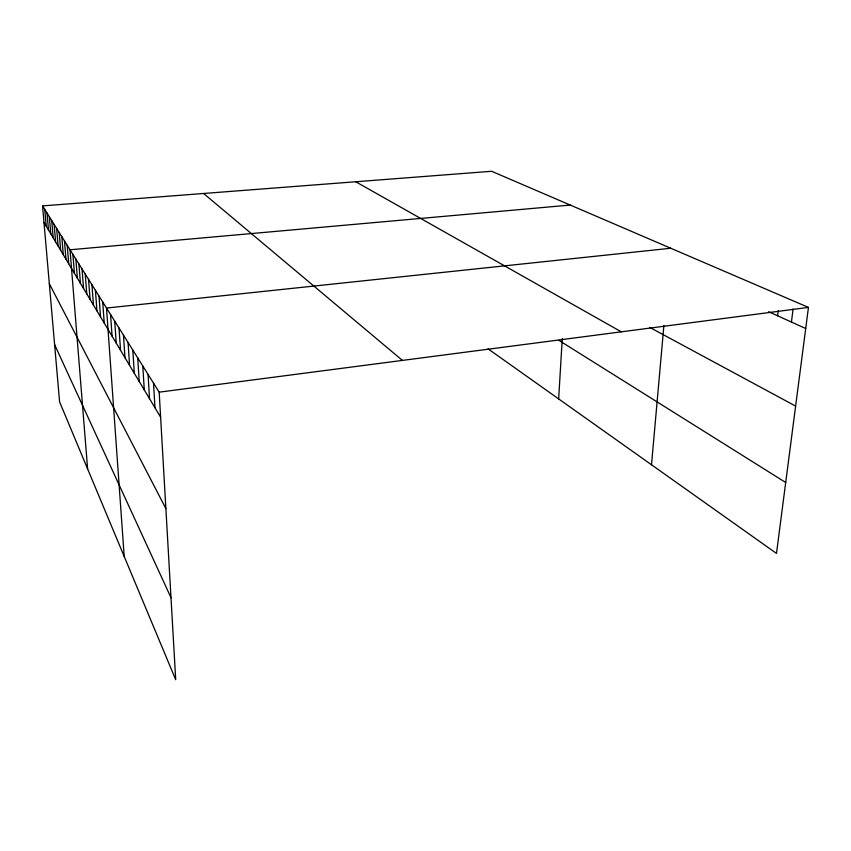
<?xml version="1.0" encoding="UTF-8"?>
<svg xmlns="http://www.w3.org/2000/svg" width="851" height="851" viewBox="0 0 851 851"><rect width="100%" height="100%" fill="white"/><g stroke="black" fill="none" stroke-linecap="round" stroke-linejoin="round"><path stroke-width="1.28" d="M558.65 398.906L562.266 338.602M651.504 464.774L663.886 325.571M777.601 315.785L778.218 310.636M791.441 322.05L793.079 309.03M42.55 205.899L159.18 392.162L175.71 679.726L59.591 401.853L42.55 205.899L491.633 171.274L808.45 307.402L776.484 553.416L488.048 348.836M159.18 392.162L808.45 307.402M670.769 248.247L106.513 308.051L124.203 556.448M570.266 205.059L70.027 249.779L87.621 468.933M768.634 311.721L805.706 328.518M649.919 327.486L795.621 406.097M355.75 181.752L621.304 331.837M558.809 340.294L785.696 482.496M203.602 193.485L402.406 360.409M43.986 222.462L160.616 417.181M49.315 283.713L165.871 508.579M54.624 344.676L170.998 597.71M47.028 213.058L48.486 229.951M44.763 209.442L46.209 226.164M54.145 224.419L55.613 241.865M51.72 220.547L53.177 237.801M49.347 216.76L50.805 233.834M61.793 236.631L63.272 254.662M59.176 232.461L60.666 250.29M56.634 228.398L58.113 246.035M67.208 245.29L68.708 263.725M64.463 240.907L65.953 259.13M75.877 259.119L77.377 278.203M72.909 254.385L74.409 273.256M82.036 268.969L83.547 288.51M78.92 263.98L80.419 283.287M88.547 279.362L90.068 299.382M85.249 274.096L86.759 293.872M95.429 290.351L96.94 310.87M91.94 284.777L93.45 305.052M102.705 301.977L104.226 323.04M99.014 296.074L100.535 316.87M114.725 321.167L116.236 343.091M110.556 314.508L112.077 336.134M119.023 328.039L120.534 350.261M128.065 342.464L129.565 365.334M123.469 335.134L124.98 357.675M132.809 350.048L134.309 373.249M137.724 357.888L139.202 381.439M148.063 374.419L149.531 398.683M142.798 366.004L144.276 389.907M153.52 383.131L154.978 407.767"/></g></svg>
